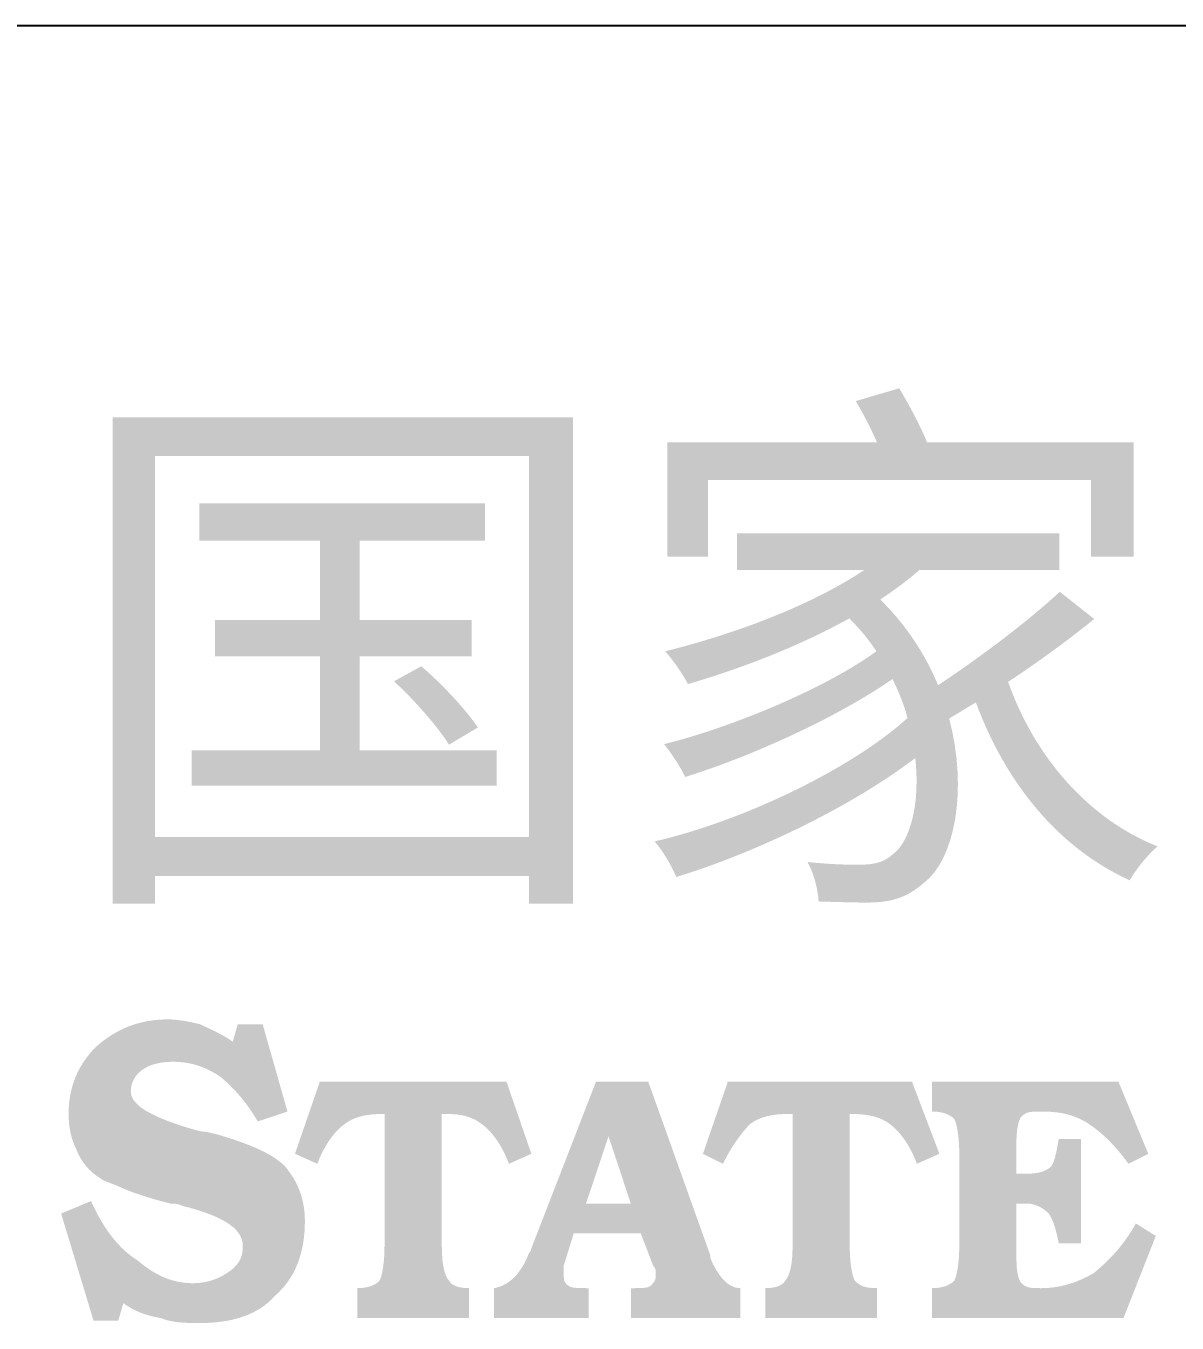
# Model space of a CAD drawing. Header units: millimetres. Extents: x 0 to 420, y 0 to 297.
# Drawn here: x 307.41 to 312.55, y 62.05 to 67.84 of the extents above; entities that cross this region are included whole.
import ezdxf
from ezdxf.enums import TextEntityAlignment as Align

# ---------------------------------------------------------------- set-up
doc = ezdxf.new("R2010")
doc.units = ezdxf.units.MM
doc.layers.add('GPDRAW', color=1, linetype='Continuous')
doc.styles.add('Cad Logo wryh', font='msyh.ttf')
doc.styles.add('ECL', font='SIMFANG_2312.TTF', dxfattribs={"width": 0.7, "height": 3})

# ---------------------------------------------------------------- blocks, each defined once
blk = doc.blocks.new('*U124')
at = {"linetype": 'Continuous', "lineweight": 0}
h = blk.add_hatch(color=138, dxfattribs=at)
edge = h.paths.add_edge_path()
edge.add_spline(control_points=[(1.097, 4.474), (1.178, 4.433), (1.278, 4.393), (1.359, 4.333)], knot_values=[0.970588, 0.970588, 0.970588, 0.970588, 1, 1, 1, 1], degree=3, periodic=0)
edge.add_spline(control_points=[(1.359, 4.333), (1.399, 4.474), (1.399, 4.474), (1.399, 4.474)], knot_values=[0, 0, 0, 0, 0.029412, 0.029412, 0.029412, 0.029412], degree=3, periodic=0)
edge.add_spline(control_points=[(1.399, 4.474), (1.601, 4.474), (1.601, 4.474), (1.601, 4.474)], knot_values=[0.029412, 0.029412, 0.029412, 0.029412, 0.058824, 0.058824, 0.058824, 0.058824], degree=3, periodic=0)
edge.add_spline(control_points=[(1.601, 4.474), (1.802, 3.768), (1.802, 3.768), (1.802, 3.768)], knot_values=[0.058824, 0.058824, 0.058824, 0.058824, 0.088235, 0.088235, 0.088235, 0.088235], degree=3, periodic=0)
edge.add_spline(control_points=[(1.802, 3.768), (1.561, 3.688), (1.561, 3.688), (1.561, 3.688)], knot_values=[0.088235, 0.088235, 0.088235, 0.088235, 0.117647, 0.117647, 0.117647, 0.117647], degree=3, periodic=0)
edge.add_spline(control_points=[(1.561, 3.688), (1.48, 3.829), (1.379, 3.95), (1.258, 4.05)], knot_values=[0.117647, 0.117647, 0.117647, 0.117647, 0.147059, 0.147059, 0.147059, 0.147059], degree=3, periodic=0)
edge.add_spline(control_points=[(1.258, 4.05), (1.137, 4.131), (1.017, 4.171), (0.876, 4.171), (0.876, 4.171), (0.775, 4.171), (0.694, 4.151), (0.634, 4.111)], knot_values=[0.147059, 0.147059, 0.147059, 0.147059, 0.176471, 0.176471, 0.176471, 0.176571, 0.205882, 0.205882, 0.205882, 0.205882], degree=3, periodic=0)
edge.add_spline(control_points=[(0.634, 4.111), (0.573, 4.071), (0.533, 4.01), (0.533, 3.93), (0.533, 3.93), (0.533, 3.809), (0.734, 3.708), (1.097, 3.607)], knot_values=[0.205882, 0.205882, 0.205882, 0.205882, 0.235294, 0.235294, 0.235294, 0.235394, 0.264706, 0.264706, 0.264706, 0.264706], degree=3, periodic=0)
edge.add_spline(control_points=[(1.097, 3.607), (1.158, 3.607), (1.198, 3.587), (1.218, 3.587)], knot_values=[0.264706, 0.264706, 0.264706, 0.264706, 0.294118, 0.294118, 0.294118, 0.294118], degree=3, periodic=0)
edge.add_spline(control_points=[(1.218, 3.587), (1.5, 3.506), (1.681, 3.426), (1.782, 3.325)], knot_values=[0.294118, 0.294118, 0.294118, 0.294118, 0.323529, 0.323529, 0.323529, 0.323529], degree=3, periodic=0)
edge.add_spline(control_points=[(1.782, 3.325), (1.883, 3.204), (1.943, 3.063), (1.943, 2.882), (1.943, 2.882), (1.943, 2.62), (1.863, 2.418), (1.702, 2.277)], knot_values=[0.323529, 0.323529, 0.323529, 0.323529, 0.352941, 0.352941, 0.352941, 0.353041, 0.382353, 0.382353, 0.382353, 0.382353], degree=3, periodic=0)
edge.add_spline(control_points=[(1.702, 2.277), (1.561, 2.116), (1.339, 2.056), (1.097, 2.056), (1.097, 2.056), (0.976, 2.056), (0.876, 2.056), (0.775, 2.096)], knot_values=[0.382353, 0.382353, 0.382353, 0.382353, 0.411765, 0.411765, 0.411765, 0.411865, 0.441176, 0.441176, 0.441176, 0.441176], degree=3, periodic=0)
edge.add_spline(control_points=[(0.775, 2.096), (0.654, 2.116), (0.553, 2.156), (0.473, 2.217)], knot_values=[0.441176, 0.441176, 0.441176, 0.441176, 0.470588, 0.470588, 0.470588, 0.470588], degree=3, periodic=0)
edge.add_spline(control_points=[(0.473, 2.217), (0.432, 2.076), (0.432, 2.076), (0.432, 2.076)], knot_values=[0.470588, 0.470588, 0.470588, 0.470588, 0.5, 0.5, 0.5, 0.5], degree=3, periodic=0)
edge.add_spline(control_points=[(0.432, 2.076), (0.231, 2.076), (0.231, 2.076), (0.231, 2.076)], knot_values=[0.5, 0.5, 0.5, 0.5, 0.529412, 0.529412, 0.529412, 0.529412], degree=3, periodic=0)
edge.add_spline(control_points=[(0.231, 2.076), (-0.031, 2.942), (-0.031, 2.942), (-0.031, 2.942)], knot_values=[0.529412, 0.529412, 0.529412, 0.529412, 0.558824, 0.558824, 0.558824, 0.558824], degree=3, periodic=0)
edge.add_spline(control_points=[(-0.031, 2.942), (0.211, 3.043), (0.211, 3.043), (0.211, 3.043)], knot_values=[0.558824, 0.558824, 0.558824, 0.558824, 0.588235, 0.588235, 0.588235, 0.588235], degree=3, periodic=0)
edge.add_spline(control_points=[(0.211, 3.043), (0.311, 2.821), (0.432, 2.66), (0.593, 2.559)], knot_values=[0.588235, 0.588235, 0.588235, 0.588235, 0.617647, 0.617647, 0.617647, 0.617647], degree=3, periodic=0)
edge.add_spline(control_points=[(0.593, 2.559), (0.734, 2.438), (0.876, 2.378), (1.037, 2.378), (1.037, 2.378), (1.158, 2.378), (1.258, 2.418), (1.339, 2.479)], knot_values=[0.617647, 0.617647, 0.617647, 0.617647, 0.647059, 0.647059, 0.647059, 0.647159, 0.676471, 0.676471, 0.676471, 0.676471], degree=3, periodic=0)
edge.add_spline(control_points=[(1.339, 2.479), (1.42, 2.539), (1.44, 2.6), (1.44, 2.68), (1.44, 2.68), (1.44, 2.821), (1.278, 2.922), (0.956, 3.003)], knot_values=[0.676471, 0.676471, 0.676471, 0.676471, 0.705882, 0.705882, 0.705882, 0.705982, 0.735294, 0.735294, 0.735294, 0.735294], degree=3, periodic=0)
edge.add_spline(control_points=[(0.956, 3.003), (0.916, 3.023), (0.876, 3.023), (0.855, 3.023)], knot_values=[0.735294, 0.735294, 0.735294, 0.735294, 0.764706, 0.764706, 0.764706, 0.764706], degree=3, periodic=0)
edge.add_spline(control_points=[(0.855, 3.023), (0.694, 3.063), (0.573, 3.103), (0.473, 3.144)], knot_values=[0.764706, 0.764706, 0.764706, 0.764706, 0.794118, 0.794118, 0.794118, 0.794118], degree=3, periodic=0)
edge.add_spline(control_points=[(0.473, 3.144), (0.392, 3.184), (0.311, 3.204), (0.291, 3.224)], knot_values=[0.794118, 0.794118, 0.794118, 0.794118, 0.823529, 0.823529, 0.823529, 0.823529], degree=3, periodic=0)
edge.add_spline(control_points=[(0.291, 3.224), (0.19, 3.285), (0.13, 3.365), (0.09, 3.466)], knot_values=[0.823529, 0.823529, 0.823529, 0.823529, 0.852941, 0.852941, 0.852941, 0.852941], degree=3, periodic=0)
edge.add_spline(control_points=[(0.09, 3.466), (0.049, 3.547), (0.029, 3.647), (0.029, 3.748), (0.029, 3.748), (0.029, 3.97), (0.11, 4.151), (0.251, 4.292)], knot_values=[0.852941, 0.852941, 0.852941, 0.852941, 0.882353, 0.882353, 0.882353, 0.882453, 0.911765, 0.911765, 0.911765, 0.911765], degree=3, periodic=0)
edge.add_spline(control_points=[(0.251, 4.292), (0.412, 4.433), (0.593, 4.514), (0.835, 4.514), (0.835, 4.514), (0.916, 4.514), (1.017, 4.494), (1.097, 4.474)], knot_values=[0.911765, 0.911765, 0.911765, 0.911765, 0.941176, 0.941176, 0.941176, 0.941276, 0.970588, 0.970588, 0.970588, 0.970588], degree=3, periodic=0)
h = blk.add_hatch(color=138, dxfattribs=at)
edge = h.paths.add_edge_path()
edge.add_spline(control_points=[(1.863, 3.426), (1.863, 3.426), (2.064, 4.01), (2.064, 4.01)], knot_values=[1, 1, 1, 1, 1.440563, 1.440563, 1.440563, 1.440563], degree=3, periodic=0)
edge.add_spline(control_points=[(2.064, 4.01), (3.576, 4.01), (3.576, 4.01), (3.576, 4.01)], knot_values=[0, 0, 0, 0, 0.052632, 0.052632, 0.052632, 0.052632], degree=3, periodic=0)
edge.add_spline(control_points=[(3.576, 4.01), (3.777, 3.426), (3.777, 3.426), (3.777, 3.426)], knot_values=[0.052632, 0.052632, 0.052632, 0.052632, 0.105263, 0.105263, 0.105263, 0.105263], degree=3, periodic=0)
edge.add_spline(control_points=[(3.777, 3.426), (3.596, 3.345), (3.596, 3.345), (3.596, 3.345)], knot_values=[0.105263, 0.105263, 0.105263, 0.105263, 0.157895, 0.157895, 0.157895, 0.157895], degree=3, periodic=0)
edge.add_spline(control_points=[(3.596, 3.345), (3.535, 3.506), (3.455, 3.607), (3.374, 3.668)], knot_values=[0.157895, 0.157895, 0.157895, 0.157895, 0.210526, 0.210526, 0.210526, 0.210526], degree=3, periodic=0)
edge.add_spline(control_points=[(3.374, 3.668), (3.293, 3.728), (3.213, 3.748), (3.092, 3.748), (3.092, 3.748), (3.052, 3.748), (3.052, 3.748), (3.052, 3.748)], knot_values=[0.210526, 0.210526, 0.210526, 0.210526, 0.263158, 0.263158, 0.263158, 0.263258, 0.315789, 0.315789, 0.315789, 0.315789], degree=3, periodic=0)
edge.add_spline(control_points=[(3.052, 3.748), (3.052, 2.68), (3.052, 2.68), (3.052, 2.68)], knot_values=[0.315789, 0.315789, 0.315789, 0.315789, 0.368421, 0.368421, 0.368421, 0.368421], degree=3, periodic=0)
edge.add_spline(control_points=[(3.052, 2.68), (3.052, 2.539), (3.072, 2.438), (3.112, 2.398)], knot_values=[0.368421, 0.368421, 0.368421, 0.368421, 0.421053, 0.421053, 0.421053, 0.421053], degree=3, periodic=0)
edge.add_spline(control_points=[(3.112, 2.398), (3.132, 2.358), (3.193, 2.338), (3.273, 2.338)], knot_values=[0.421053, 0.421053, 0.421053, 0.421053, 0.473684, 0.473684, 0.473684, 0.473684], degree=3, periodic=0)
edge.add_spline(control_points=[(3.273, 2.338), (3.273, 2.096), (3.273, 2.096), (3.273, 2.096)], knot_values=[0.473684, 0.473684, 0.473684, 0.473684, 0.526316, 0.526316, 0.526316, 0.526316], degree=3, periodic=0)
edge.add_spline(control_points=[(3.273, 2.096), (2.367, 2.096), (2.367, 2.096), (2.367, 2.096)], knot_values=[0.526316, 0.526316, 0.526316, 0.526316, 0.578947, 0.578947, 0.578947, 0.578947], degree=3, periodic=0)
edge.add_spline(control_points=[(2.367, 2.096), (2.367, 2.338), (2.367, 2.338), (2.367, 2.338)], knot_values=[0.578947, 0.578947, 0.578947, 0.578947, 0.631579, 0.631579, 0.631579, 0.631579], degree=3, periodic=0)
edge.add_spline(control_points=[(2.367, 2.338), (2.447, 2.338), (2.508, 2.358), (2.548, 2.398)], knot_values=[0.631579, 0.631579, 0.631579, 0.631579, 0.684211, 0.684211, 0.684211, 0.684211], degree=3, periodic=0)
edge.add_spline(control_points=[(2.548, 2.398), (2.568, 2.438), (2.588, 2.539), (2.588, 2.68), (2.588, 2.68), (2.588, 3.748), (2.588, 3.748), (2.588, 3.748)], knot_values=[0.684211, 0.684211, 0.684211, 0.684211, 0.736842, 0.736842, 0.736842, 0.736942, 0.789474, 0.789474, 0.789474, 0.789474], degree=3, periodic=0)
edge.add_spline(control_points=[(2.588, 3.748), (2.568, 3.748), (2.568, 3.748), (2.568, 3.748)], knot_values=[0.789474, 0.789474, 0.789474, 0.789474, 0.842105, 0.842105, 0.842105, 0.842105], degree=3, periodic=0)
edge.add_spline(control_points=[(2.568, 3.748), (2.447, 3.748), (2.346, 3.728), (2.266, 3.668)], knot_values=[0.842105, 0.842105, 0.842105, 0.842105, 0.894737, 0.894737, 0.894737, 0.894737], degree=3, periodic=0)
edge.add_spline(control_points=[(2.266, 3.668), (2.185, 3.607), (2.105, 3.506), (2.044, 3.345)], knot_values=[0.894737, 0.894737, 0.894737, 0.894737, 0.947368, 0.947368, 0.947368, 0.947368], degree=3, periodic=0)
edge.add_spline(control_points=[(2.044, 3.345), (1.863, 3.426), (1.863, 3.426), (1.863, 3.426)], knot_values=[0.947368, 0.947368, 0.947368, 0.947368, 1, 1, 1, 1], degree=3, periodic=0)
h = blk.add_hatch(color=138, dxfattribs=at)
edge = h.paths.add_edge_path()
edge.add_spline(control_points=[(4.301, 4.01), (4.301, 4.01), (3.777, 2.66), (3.777, 2.66)], knot_values=[1, 1, 1, 1, 2.032163, 2.032163, 2.032163, 2.032163], degree=3, periodic=0)
edge.add_spline(control_points=[(3.777, 2.66), (3.777, 2.66), (3.777, 2.64), (3.757, 2.62)], knot_values=[0, 0, 0, 0, 0.041667, 0.041667, 0.041667, 0.041667], degree=3, periodic=0)
edge.add_spline(control_points=[(3.757, 2.62), (3.696, 2.459), (3.596, 2.358), (3.475, 2.338)], knot_values=[0.041667, 0.041667, 0.041667, 0.041667, 0.083333, 0.083333, 0.083333, 0.083333], degree=3, periodic=0)
edge.add_spline(control_points=[(3.475, 2.338), (3.475, 2.096), (3.475, 2.096), (3.475, 2.096)], knot_values=[0.083333, 0.083333, 0.083333, 0.083333, 0.125, 0.125, 0.125, 0.125], degree=3, periodic=0)
edge.add_spline(control_points=[(3.475, 2.096), (4.241, 2.096), (4.241, 2.096), (4.241, 2.096)], knot_values=[0.125, 0.125, 0.125, 0.125, 0.166667, 0.166667, 0.166667, 0.166667], degree=3, periodic=0)
edge.add_spline(control_points=[(4.241, 2.096), (4.241, 2.338), (4.241, 2.338), (4.241, 2.338)], knot_values=[0.166667, 0.166667, 0.166667, 0.166667, 0.208333, 0.208333, 0.208333, 0.208333], degree=3, periodic=0)
edge.add_spline(control_points=[(4.241, 2.338), (4.16, 2.338), (4.099, 2.338), (4.079, 2.358)], knot_values=[0.208333, 0.208333, 0.208333, 0.208333, 0.25, 0.25, 0.25, 0.25], degree=3, periodic=0)
edge.add_spline(control_points=[(4.079, 2.358), (4.039, 2.378), (4.039, 2.418), (4.039, 2.459), (4.039, 2.459), (4.039, 2.479), (4.039, 2.479), (4.039, 2.499)], knot_values=[0.25, 0.25, 0.25, 0.25, 0.291667, 0.291667, 0.291667, 0.291767, 0.333333, 0.333333, 0.333333, 0.333333], degree=3, periodic=0)
edge.add_spline(control_points=[(4.039, 2.499), (4.039, 2.499), (4.039, 2.519), (4.039, 2.519)], knot_values=[0.333333, 0.333333, 0.333333, 0.333333, 0.375, 0.375, 0.375, 0.375], degree=3, periodic=0)
edge.add_spline(control_points=[(4.039, 2.519), (4.12, 2.781), (4.12, 2.781), (4.12, 2.781)], knot_values=[0.375, 0.375, 0.375, 0.375, 0.416667, 0.416667, 0.416667, 0.416667], degree=3, periodic=0)
edge.add_spline(control_points=[(4.12, 2.781), (4.664, 2.781), (4.664, 2.781), (4.664, 2.781)], knot_values=[0.416667, 0.416667, 0.416667, 0.416667, 0.458333, 0.458333, 0.458333, 0.458333], degree=3, periodic=0)
edge.add_spline(control_points=[(4.664, 2.781), (4.764, 2.519), (4.764, 2.519), (4.764, 2.519)], knot_values=[0.458333, 0.458333, 0.458333, 0.458333, 0.5, 0.5, 0.5, 0.5], degree=3, periodic=0)
edge.add_spline(control_points=[(4.764, 2.519), (4.764, 2.519), (4.785, 2.499), (4.785, 2.479)], knot_values=[0.5, 0.5, 0.5, 0.5, 0.541667, 0.541667, 0.541667, 0.541667], degree=3, periodic=0)
edge.add_spline(control_points=[(4.785, 2.479), (4.785, 2.479), (4.785, 2.459), (4.785, 2.438), (4.785, 2.438), (4.785, 2.398), (4.764, 2.378), (4.744, 2.358), (4.744, 2.358), (4.724, 2.338), (4.664, 2.338), (4.603, 2.338), (4.603, 2.338), (4.583, 2.338), (4.583, 2.338), (4.583, 2.338)], knot_values=[0.541667, 0.541667, 0.541667, 0.541667, 0.583333, 0.583333, 0.583333, 0.583433, 0.625, 0.625, 0.625, 0.6251, 0.666667, 0.666667, 0.666667, 0.666767, 0.708333, 0.708333, 0.708333, 0.708333], degree=3, periodic=0)
edge.add_spline(control_points=[(4.583, 2.338), (4.583, 2.096), (4.583, 2.096), (4.583, 2.096)], knot_values=[0.708333, 0.708333, 0.708333, 0.708333, 0.75, 0.75, 0.75, 0.75], degree=3, periodic=0)
edge.add_spline(control_points=[(4.583, 2.096), (5.47, 2.096), (5.47, 2.096), (5.47, 2.096)], knot_values=[0.75, 0.75, 0.75, 0.75, 0.791667, 0.791667, 0.791667, 0.791667], degree=3, periodic=0)
edge.add_spline(control_points=[(5.47, 2.096), (5.47, 2.338), (5.47, 2.338), (5.47, 2.338)], knot_values=[0.791667, 0.791667, 0.791667, 0.791667, 0.833333, 0.833333, 0.833333, 0.833333], degree=3, periodic=0)
edge.add_spline(control_points=[(5.47, 2.338), (5.369, 2.338), (5.288, 2.438), (5.228, 2.579)], knot_values=[0.833333, 0.833333, 0.833333, 0.833333, 0.875, 0.875, 0.875, 0.875], degree=3, periodic=0)
edge.add_spline(control_points=[(5.228, 2.579), (5.228, 2.6), (5.228, 2.6), (5.228, 2.6)], knot_values=[0.875, 0.875, 0.875, 0.875, 0.916667, 0.916667, 0.916667, 0.916667], degree=3, periodic=0)
edge.add_spline(control_points=[(5.228, 2.6), (4.724, 4.01), (4.724, 4.01), (4.724, 4.01)], knot_values=[0.916667, 0.916667, 0.916667, 0.916667, 0.958333, 0.958333, 0.958333, 0.958333], degree=3, periodic=0)
edge.add_spline(control_points=[(4.724, 4.01), (4.301, 4.01), (4.301, 4.01), (4.301, 4.01)], knot_values=[0.958333, 0.958333, 0.958333, 0.958333, 1, 1, 1, 1], degree=3, periodic=0)
edge = h.paths.add_edge_path(flags=16)
edge.add_spline(control_points=[(4.402, 3.567), (4.402, 3.567), (4.583, 3.023), (4.583, 3.023)], knot_values=[1, 1, 1, 1, 1.408747, 1.408747, 1.408747, 1.408747], degree=3, periodic=0)
edge.add_spline(control_points=[(4.583, 3.023), (4.22, 3.023), (4.22, 3.023), (4.22, 3.023)], knot_values=[0, 0, 0, 0, 0.5, 0.5, 0.5, 0.5], degree=3, periodic=0)
edge.add_spline(control_points=[(4.22, 3.023), (4.402, 3.567), (4.402, 3.567), (4.402, 3.567)], knot_values=[0.5, 0.5, 0.5, 0.5, 1, 1, 1, 1], degree=3, periodic=0)
h = blk.add_hatch(color=138, dxfattribs=at)
edge = h.paths.add_edge_path()
edge.add_spline(control_points=[(5.167, 3.426), (5.167, 3.426), (5.369, 4.01), (5.369, 4.01)], knot_values=[1, 1, 1, 1, 1.440567, 1.440567, 1.440567, 1.440567], degree=3, periodic=0)
edge.add_spline(control_points=[(5.369, 4.01), (6.86, 4.01), (6.86, 4.01), (6.86, 4.01)], knot_values=[0, 0, 0, 0, 0.052632, 0.052632, 0.052632, 0.052632], degree=3, periodic=0)
edge.add_spline(control_points=[(6.86, 4.01), (7.082, 3.426), (7.082, 3.426), (7.082, 3.426)], knot_values=[0.052632, 0.052632, 0.052632, 0.052632, 0.105263, 0.105263, 0.105263, 0.105263], degree=3, periodic=0)
edge.add_spline(control_points=[(7.082, 3.426), (6.9, 3.345), (6.9, 3.345), (6.9, 3.345)], knot_values=[0.105263, 0.105263, 0.105263, 0.105263, 0.157895, 0.157895, 0.157895, 0.157895], degree=3, periodic=0)
edge.add_spline(control_points=[(6.9, 3.345), (6.84, 3.506), (6.759, 3.607), (6.679, 3.668)], knot_values=[0.157895, 0.157895, 0.157895, 0.157895, 0.210526, 0.210526, 0.210526, 0.210526], degree=3, periodic=0)
edge.add_spline(control_points=[(6.679, 3.668), (6.598, 3.728), (6.497, 3.748), (6.376, 3.748), (6.376, 3.748), (6.356, 3.748), (6.356, 3.748), (6.356, 3.748)], knot_values=[0.210526, 0.210526, 0.210526, 0.210526, 0.263158, 0.263158, 0.263158, 0.263258, 0.315789, 0.315789, 0.315789, 0.315789], degree=3, periodic=0)
edge.add_spline(control_points=[(6.356, 3.748), (6.356, 2.68), (6.356, 2.68), (6.356, 2.68)], knot_values=[0.315789, 0.315789, 0.315789, 0.315789, 0.368421, 0.368421, 0.368421, 0.368421], degree=3, periodic=0)
edge.add_spline(control_points=[(6.356, 2.68), (6.356, 2.539), (6.376, 2.438), (6.397, 2.398)], knot_values=[0.368421, 0.368421, 0.368421, 0.368421, 0.421053, 0.421053, 0.421053, 0.421053], degree=3, periodic=0)
edge.add_spline(control_points=[(6.397, 2.398), (6.437, 2.358), (6.477, 2.338), (6.578, 2.338)], knot_values=[0.421053, 0.421053, 0.421053, 0.421053, 0.473684, 0.473684, 0.473684, 0.473684], degree=3, periodic=0)
edge.add_spline(control_points=[(6.578, 2.338), (6.578, 2.096), (6.578, 2.096), (6.578, 2.096)], knot_values=[0.473684, 0.473684, 0.473684, 0.473684, 0.526316, 0.526316, 0.526316, 0.526316], degree=3, periodic=0)
edge.add_spline(control_points=[(6.578, 2.096), (5.671, 2.096), (5.671, 2.096), (5.671, 2.096)], knot_values=[0.526316, 0.526316, 0.526316, 0.526316, 0.578947, 0.578947, 0.578947, 0.578947], degree=3, periodic=0)
edge.add_spline(control_points=[(5.671, 2.096), (5.671, 2.338), (5.671, 2.338), (5.671, 2.338)], knot_values=[0.578947, 0.578947, 0.578947, 0.578947, 0.631579, 0.631579, 0.631579, 0.631579], degree=3, periodic=0)
edge.add_spline(control_points=[(5.671, 2.338), (5.752, 2.338), (5.812, 2.358), (5.832, 2.398)], knot_values=[0.631579, 0.631579, 0.631579, 0.631579, 0.684211, 0.684211, 0.684211, 0.684211], degree=3, periodic=0)
edge.add_spline(control_points=[(5.832, 2.398), (5.873, 2.438), (5.893, 2.539), (5.893, 2.68), (5.893, 2.68), (5.893, 3.748), (5.893, 3.748), (5.893, 3.748)], knot_values=[0.684211, 0.684211, 0.684211, 0.684211, 0.736842, 0.736842, 0.736842, 0.736942, 0.789474, 0.789474, 0.789474, 0.789474], degree=3, periodic=0)
edge.add_spline(control_points=[(5.893, 3.748), (5.853, 3.748), (5.853, 3.748), (5.853, 3.748)], knot_values=[0.789474, 0.789474, 0.789474, 0.789474, 0.842105, 0.842105, 0.842105, 0.842105], degree=3, periodic=0)
edge.add_spline(control_points=[(5.853, 3.748), (5.732, 3.748), (5.631, 3.728), (5.55, 3.668)], knot_values=[0.842105, 0.842105, 0.842105, 0.842105, 0.894737, 0.894737, 0.894737, 0.894737], degree=3, periodic=0)
edge.add_spline(control_points=[(5.55, 3.668), (5.49, 3.607), (5.409, 3.506), (5.329, 3.345)], knot_values=[0.894737, 0.894737, 0.894737, 0.894737, 0.947368, 0.947368, 0.947368, 0.947368], degree=3, periodic=0)
edge.add_spline(control_points=[(5.329, 3.345), (5.167, 3.426), (5.167, 3.426), (5.167, 3.426)], knot_values=[0.947368, 0.947368, 0.947368, 0.947368, 1, 1, 1, 1], degree=3, periodic=0)
h = blk.add_hatch(color=138, dxfattribs=at)
edge = h.paths.add_edge_path()
edge.add_spline(control_points=[(7.021, 3.768), (7.021, 3.768), (7.021, 4.01), (7.021, 4.01)], knot_values=[1, 1, 1, 1, 1.17234, 1.17234, 1.17234, 1.17234], degree=3, periodic=0)
edge.add_spline(control_points=[(7.021, 4.01), (8.532, 4.01), (8.532, 4.01), (8.532, 4.01)], knot_values=[0, 0, 0, 0, 0.032258, 0.032258, 0.032258, 0.032258], degree=3, periodic=0)
edge.add_spline(control_points=[(8.532, 4.01), (8.774, 3.426), (8.774, 3.426), (8.774, 3.426)], knot_values=[0.032258, 0.032258, 0.032258, 0.032258, 0.064516, 0.064516, 0.064516, 0.064516], degree=3, periodic=0)
edge.add_spline(control_points=[(8.774, 3.426), (8.613, 3.345), (8.613, 3.345), (8.613, 3.345)], knot_values=[0.064516, 0.064516, 0.064516, 0.064516, 0.096774, 0.096774, 0.096774, 0.096774], degree=3, periodic=0)
edge.add_spline(control_points=[(8.613, 3.345), (8.512, 3.486), (8.412, 3.587), (8.291, 3.668)], knot_values=[0.096774, 0.096774, 0.096774, 0.096774, 0.129032, 0.129032, 0.129032, 0.129032], degree=3, periodic=0)
edge.add_spline(control_points=[(8.291, 3.668), (8.17, 3.748), (8.049, 3.768), (7.908, 3.768), (7.908, 3.768), (7.827, 3.768), (7.787, 3.768), (7.747, 3.728), (7.747, 3.728), (7.726, 3.708), (7.706, 3.627), (7.706, 3.527), (7.706, 3.527), (7.706, 3.265), (7.706, 3.265), (7.706, 3.265)], knot_values=[0.129032, 0.129032, 0.129032, 0.129032, 0.16129, 0.16129, 0.16129, 0.16139, 0.193548, 0.193548, 0.193548, 0.193648, 0.225806, 0.225806, 0.225806, 0.225906, 0.258065, 0.258065, 0.258065, 0.258065], degree=3, periodic=0)
edge.add_spline(control_points=[(7.706, 3.265), (7.787, 3.265), (7.787, 3.265), (7.787, 3.265)], knot_values=[0.258065, 0.258065, 0.258065, 0.258065, 0.290323, 0.290323, 0.290323, 0.290323], degree=3, periodic=0)
edge.add_spline(control_points=[(7.787, 3.265), (7.888, 3.265), (7.948, 3.285), (7.988, 3.325), (7.988, 3.325), (8.009, 3.345), (8.029, 3.426), (8.049, 3.547)], knot_values=[0.290323, 0.290323, 0.290323, 0.290323, 0.322581, 0.322581, 0.322581, 0.322681, 0.354839, 0.354839, 0.354839, 0.354839], degree=3, periodic=0)
edge.add_spline(control_points=[(8.049, 3.547), (8.23, 3.547), (8.23, 3.547), (8.23, 3.547)], knot_values=[0.354839, 0.354839, 0.354839, 0.354839, 0.387097, 0.387097, 0.387097, 0.387097], degree=3, periodic=0)
edge.add_spline(control_points=[(8.23, 3.547), (8.23, 2.7), (8.23, 2.7), (8.23, 2.7)], knot_values=[0.387097, 0.387097, 0.387097, 0.387097, 0.419355, 0.419355, 0.419355, 0.419355], degree=3, periodic=0)
edge.add_spline(control_points=[(8.23, 2.7), (8.049, 2.7), (8.049, 2.7), (8.049, 2.7)], knot_values=[0.419355, 0.419355, 0.419355, 0.419355, 0.451613, 0.451613, 0.451613, 0.451613], degree=3, periodic=0)
edge.add_spline(control_points=[(8.049, 2.7), (8.029, 2.801), (8.009, 2.882), (7.968, 2.942)], knot_values=[0.451613, 0.451613, 0.451613, 0.451613, 0.483871, 0.483871, 0.483871, 0.483871], degree=3, periodic=0)
edge.add_spline(control_points=[(7.968, 2.942), (7.928, 2.982), (7.867, 3.023), (7.787, 3.023), (7.787, 3.023), (7.706, 3.023), (7.706, 3.023), (7.706, 3.023)], knot_values=[0.483871, 0.483871, 0.483871, 0.483871, 0.516129, 0.516129, 0.516129, 0.516229, 0.548387, 0.548387, 0.548387, 0.548387], degree=3, periodic=0)
edge.add_spline(control_points=[(7.706, 3.023), (7.706, 2.579), (7.706, 2.579), (7.706, 2.579)], knot_values=[0.548387, 0.548387, 0.548387, 0.548387, 0.580645, 0.580645, 0.580645, 0.580645], degree=3, periodic=0)
edge.add_spline(control_points=[(7.706, 2.579), (7.706, 2.459), (7.726, 2.398), (7.747, 2.378)], knot_values=[0.580645, 0.580645, 0.580645, 0.580645, 0.612903, 0.612903, 0.612903, 0.612903], degree=3, periodic=0)
edge.add_spline(control_points=[(7.747, 2.378), (7.787, 2.338), (7.827, 2.338), (7.908, 2.338), (7.908, 2.338), (8.049, 2.338), (8.19, 2.378), (8.331, 2.459)], knot_values=[0.612903, 0.612903, 0.612903, 0.612903, 0.645161, 0.645161, 0.645161, 0.645261, 0.677419, 0.677419, 0.677419, 0.677419], degree=3, periodic=0)
edge.add_spline(control_points=[(8.331, 2.459), (8.452, 2.559), (8.573, 2.68), (8.673, 2.862)], knot_values=[0.677419, 0.677419, 0.677419, 0.677419, 0.709677, 0.709677, 0.709677, 0.709677], degree=3, periodic=0)
edge.add_spline(control_points=[(8.673, 2.862), (8.835, 2.761), (8.835, 2.761), (8.835, 2.761)], knot_values=[0.709677, 0.709677, 0.709677, 0.709677, 0.741935, 0.741935, 0.741935, 0.741935], degree=3, periodic=0)
edge.add_spline(control_points=[(8.835, 2.761), (8.573, 2.096), (8.573, 2.096), (8.573, 2.096)], knot_values=[0.741935, 0.741935, 0.741935, 0.741935, 0.774194, 0.774194, 0.774194, 0.774194], degree=3, periodic=0)
edge.add_spline(control_points=[(8.573, 2.096), (7.021, 2.096), (7.021, 2.096), (7.021, 2.096)], knot_values=[0.774194, 0.774194, 0.774194, 0.774194, 0.806452, 0.806452, 0.806452, 0.806452], degree=3, periodic=0)
edge.add_spline(control_points=[(7.021, 2.096), (7.021, 2.338), (7.021, 2.338), (7.021, 2.338)], knot_values=[0.806452, 0.806452, 0.806452, 0.806452, 0.83871, 0.83871, 0.83871, 0.83871], degree=3, periodic=0)
edge.add_spline(control_points=[(7.021, 2.338), (7.102, 2.338), (7.162, 2.358), (7.203, 2.398)], knot_values=[0.83871, 0.83871, 0.83871, 0.83871, 0.870968, 0.870968, 0.870968, 0.870968], degree=3, periodic=0)
edge.add_spline(control_points=[(7.203, 2.398), (7.223, 2.438), (7.243, 2.539), (7.243, 2.68), (7.243, 2.68), (7.243, 3.426), (7.243, 3.426), (7.243, 3.426)], knot_values=[0.870968, 0.870968, 0.870968, 0.870968, 0.903226, 0.903226, 0.903226, 0.903326, 0.935484, 0.935484, 0.935484, 0.935484], degree=3, periodic=0)
edge.add_spline(control_points=[(7.243, 3.426), (7.243, 3.567), (7.223, 3.668), (7.203, 3.708)], knot_values=[0.935484, 0.935484, 0.935484, 0.935484, 0.967742, 0.967742, 0.967742, 0.967742], degree=3, periodic=0)
edge.add_spline(control_points=[(7.203, 3.708), (7.162, 3.748), (7.102, 3.768), (7.021, 3.768)], knot_values=[0.967742, 0.967742, 0.967742, 0.967742, 1, 1, 1, 1], degree=3, periodic=0)
at = {"color": 138, "ltscale": 5, "insert": (0, 9.111), "char_height": 3.3, "width": 20.15422, "attachment_point": 1, "style": 'Cad Logo wryh'}
blk.add_mtext('{\\fMicrosoft YaHei|b1|i0|c134|p34;国家电网}', dxfattribs=at)
blk = doc.blocks.new('XXDAFRAM-CH-HENG-A3')
at = {"layer": 'GPDRAW'}
blk.add_line((415, 67.8384), (285.5, 67.8384), dxfattribs=at)
at = {"color": 138, "xscale": 0.5511811665596338, "yscale": 0.5511811665589972, "zscale": 0.5511811665591225}
blk.add_blockref('*U124', (307.5862, 60.9171), dxfattribs=at)
at = {"linetype": 'Continuous', "style": 'ECL', "width": 0.7}
for tag, height, p in [('DESIGNSTATUS', 2.8, (407.0134, 52.2864)), ('ENDESIGNSTATUS', 2.8, (407.0134, 47.3753)), ('V', 2.8, (378.3083, 42.4219)), ('O', 2.8, (382.625, 42.4219)), ('N', 2.8, (386.9417, 42.4219)), ('L', 2.8, (391.2583, 42.4219)), ('D', 2.8, (399.8917, 42.4219)), ('W', 2.8, (404.2083, 42.4219)), ('G', 2.8, (408.525, 42.4219)), ('VEREN40', 2.8, (412.8417, 42.4219)), ('DWGNAME1', 3, (372.0218, 30.8899)), ('DWGENAME1', 3, (371.8333, 27.2261)), ('DWGNAME', 3, (371.8333, 27.1455)), ('DWGNAME2', 3, (371.8333, 23.3223)), ('DWGENAME', 3, (371.8333, 23.3029)), ('DWGENAME2', 3, (372.0571, 19.6424)), ('DWGNO', 3, (370.7195, 8.7194)), ('VEREN40', 3, (411.2237, 8.7194))]:
    blk.add_attdef(tag, text='', height=height, dxfattribs=at).set_placement(p, align=Align.MIDDLE)
at = {"style": 'ECL', "width": 0.7, "flags": 1}
for p in [(321.4722, 31.7944), (321.4722, 26.1944), (321.4722, 20.5944), (321.4722, 14.9944)]:
    blk.add_attdef('DATE', text='', height=3, dxfattribs=at).set_placement(p, align=Align.MIDDLE)
for tag, p in [('SJ1', (299.8889, 28.9944)), ('JH', (299.8889, 23.3944)), ('SH1', (299.8889, 17.7944)), ('PZ', (299.8889, 12.1944)), ('BL', (299.8889, 5))]:
    blk.add_attdef(tag, p, '', height=3, dxfattribs=at)

msp = doc.modelspace()

# ---------------------------------------------------------------- block references
msp.add_blockref('XXDAFRAM-CH-HENG-A3', (0, 0))

doc.saveas('drawing.dxf')
